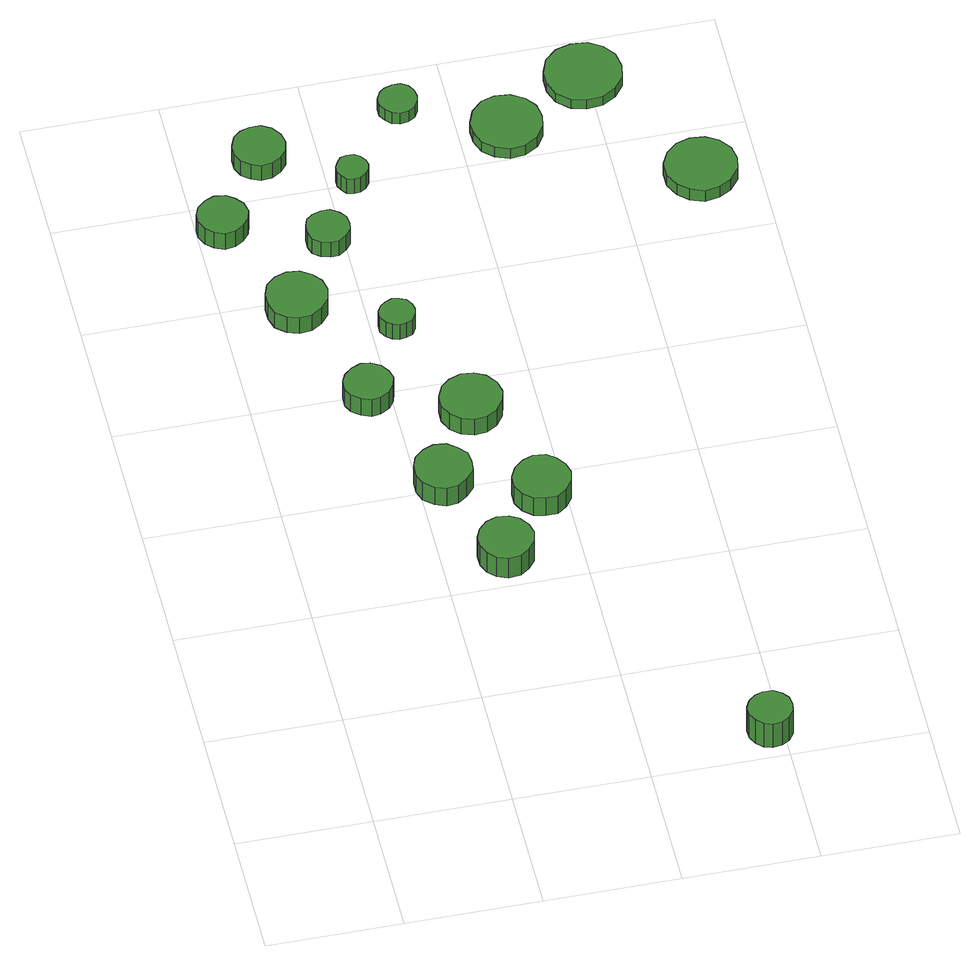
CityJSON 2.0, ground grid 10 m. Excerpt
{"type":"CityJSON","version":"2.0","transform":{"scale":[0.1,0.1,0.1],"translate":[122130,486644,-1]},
"CityObjects":{
"tree1":{"type":"SolitaryVegetationObject","attributes":{"function":"something"},"geometry":[{"type":"MultiSurface","lod":"1","boundaries":[[[0,1,2,3,4,5,6,7,8,9,10,11,12,13,14]],[[15,16,17,18,19,20,21,22,23,24,25,26,27,28,29]],[[0,29,28,1]],[[1,28,27,2]],[[2,27,26,3]],[[3,26,25,4]],[[4,25,24,5]],[[5,24,23,6]],[[6,23,22,7]],[[7,22,21,8]],[[8,21,20,9]],[[9,20,19,10]],[[10,19,18,11]],[[11,18,17,12]],[[12,17,16,13]],[[13,16,15,14]],[[14,15,29,0]]]}]},
"tree2":{"type":"SolitaryVegetationObject","attributes":{"function":"something"},"geometry":[{"type":"MultiSurface","lod":"1","boundaries":[[[30,31,32,33,34,35,36,37,38,39,40,41,42,43,44]],[[45,46,47,48,49,50,51,52,53,54,55,56,57,58,59]],[[30,59,58,31]],[[31,58,57,32]],[[32,57,56,33]],[[33,56,55,34]],[[34,55,54,35]],[[35,54,53,36]],[[36,53,52,37]],[[37,52,51,38]],[[38,51,50,39]],[[39,50,49,40]],[[40,49,48,41]],[[41,48,47,42]],[[42,47,46,43]],[[43,46,45,44]],[[44,45,59,30]]]}]},
"tree3":{"type":"SolitaryVegetationObject","attributes":{"function":"something"},"geometry":[{"type":"MultiSurface","lod":"1","boundaries":[[[60,61,62,63,64,65,66,67,68,69,70,71,72,73,74]],[[75,76,77,78,79,80,81,82,83,84,85,86,87,88,89]],[[60,89,88,61]],[[61,88,87,62]],[[62,87,86,63]],[[63,86,85,64]],[[64,85,84,65]],[[65,84,83,66]],[[66,83,82,67]],[[67,82,81,68]],[[68,81,80,69]],[[69,80,79,70]],[[70,79,78,71]],[[71,78,77,72]],[[72,77,76,73]],[[73,76,75,74]],[[74,75,89,60]]]}]},
"tree4":{"type":"SolitaryVegetationObject","attributes":{"function":"something"},"geometry":[{"type":"MultiSurface","lod":"1","boundaries":[[[90,91,92,93,94,95,96,97,98,99,100,101,102,103,104]],[[105,106,107,108,109,110,111,112,113,114,115,116,117,118,119]],[[90,119,118,91]],[[91,118,117,92]],[[92,117,116,93]],[[93,116,115,94]],[[94,115,114,95]],[[95,114,113,96]],[[96,113,112,97]],[[97,112,111,98]],[[98,111,110,99]],[[99,110,109,100]],[[100,109,108,101]],[[101,108,107,102]],[[102,107,106,103]],[[103,106,105,104]],[[104,105,119,90]]]}]},
"tree5":{"type":"SolitaryVegetationObject","attributes":{"function":"something"},"geometry":[{"type":"MultiSurface","lod":"1","boundaries":[[[120,121,122,123,124,125,126,127,128,129,130,131,132,133,134]],[[135,136,137,138,139,140,141,142,143,144,145,146,147,148,149]],[[120,149,148,121]],[[121,148,147,122]],[[122,147,146,123]],[[123,146,145,124]],[[124,145,144,125]],[[125,144,143,126]],[[126,143,142,127]],[[127,142,141,128]],[[128,141,140,129]],[[129,140,139,130]],[[130,139,138,131]],[[131,138,137,132]],[[132,137,136,133]],[[133,136,135,134]],[[134,135,149,120]]]}]},
"tree6":{"type":"SolitaryVegetationObject","attributes":{"function":"something"},"geometry":[{"type":"MultiSurface","lod":"1","boundaries":[[[150,151,152,153,154,155,156,157,158,159,160,161,162,163,164]],[[165,166,167,168,169,170,171,172,173,174,175,176,177,178,179]],[[150,179,178,151]],[[151,178,177,152]],[[152,177,176,153]],[[153,176,175,154]],[[154,175,174,155]],[[155,174,173,156]],[[156,173,172,157]],[[157,172,171,158]],[[158,171,170,159]],[[159,170,169,160]],[[160,169,168,161]],[[161,168,167,162]],[[162,167,166,163]],[[163,166,165,164]],[[164,165,179,150]]]}]},
"tree7":{"type":"SolitaryVegetationObject","attributes":{"function":"something"},"geometry":[{"type":"MultiSurface","lod":"1","boundaries":[[[180,181,182,183,184,185,186,187,188,189,190,191,192,193,194]],[[195,196,197,198,199,200,201,202,203,204,205,206,207,208,209]],[[180,209,208,181]],[[181,208,207,182]],[[182,207,206,183]],[[183,206,205,184]],[[184,205,204,185]],[[185,204,203,186]],[[186,203,202,187]],[[187,202,201,188]],[[188,201,200,189]],[[189,200,199,190]],[[190,199,198,191]],[[191,198,197,192]],[[192,197,196,193]],[[193,196,195,194]],[[194,195,209,180]]]}]},
"tree8":{"type":"SolitaryVegetationObject","attributes":{"function":"something"},"geometry":[{"type":"MultiSurface","lod":"1","boundaries":[[[210,211,212,213,214,215,216,217,218,219,220,221,222,223,224]],[[225,226,227,228,229,230,231,232,233,234,235,236,237,238,239]],[[210,239,238,211]],[[211,238,237,212]],[[212,237,236,213]],[[213,236,235,214]],[[214,235,234,215]],[[215,234,233,216]],[[216,233,232,217]],[[217,232,231,218]],[[218,231,230,219]],[[219,230,229,220]],[[220,229,228,221]],[[221,228,227,222]],[[222,227,226,223]],[[223,226,225,224]],[[224,225,239,210]]]}]},
"tree9":{"type":"SolitaryVegetationObject","attributes":{"function":"something"},"geometry":[{"type":"MultiSurface","lod":"1","boundaries":[[[240,241,242,243,244,245,246,247,248,249,250,251,252,253,254]],[[255,256,257,258,259,260,261,262,263,264,265,266,267,268,269]],[[240,269,268,241]],[[241,268,267,242]],[[242,267,266,243]],[[243,266,265,244]],[[244,265,264,245]],[[245,264,263,246]],[[246,263,262,247]],[[247,262,261,248]],[[248,261,260,249]],[[249,260,259,250]],[[250,259,258,251]],[[251,258,257,252]],[[252,257,256,253]],[[253,256,255,254]],[[254,255,269,240]]]}]},
"tree10":{"type":"SolitaryVegetationObject","attributes":{"function":"something"},"geometry":[{"type":"MultiSurface","lod":"1","boundaries":[[[270,271,272,273,274,275,276,277,278,279,280,281,282,283,284]],[[285,286,287,288,289,290,291,292,293,294,295,296,297,298,299]],[[270,299,298,271]],[[271,298,297,272]],[[272,297,296,273]],[[273,296,295,274]],[[274,295,294,275]],[[275,294,293,276]],[[276,293,292,277]],[[277,292,291,278]],[[278,291,290,279]],[[279,290,289,280]],[[280,289,288,281]],[[281,288,287,282]],[[282,287,286,283]],[[283,286,285,284]],[[284,285,299,270]]]}]},
"tree11":{"type":"SolitaryVegetationObject","attributes":{"function":"something"},"geometry":[{"type":"MultiSurface","lod":"1","boundaries":[[[300,301,302,303,304,305,306,307,308,309,310,311,312,313,314]],[[315,316,317,318,319,320,321,322,323,324,325,326,327,328,329]],[[300,329,328,301]],[[301,328,327,302]],[[302,327,326,303]],[[303,326,325,304]],[[304,325,324,305]],[[305,324,323,306]],[[306,323,322,307]],[[307,322,321,308]],[[308,321,320,309]],[[309,320,319,310]],[[310,319,318,311]],[[311,318,317,312]],[[312,317,316,313]],[[313,316,315,314]],[[314,315,329,300]]]}]},
"tree12":{"type":"SolitaryVegetationObject","attributes":{"function":"something"},"geometry":[{"type":"MultiSurface","lod":"1","boundaries":[[[330,331,332,333,334,335,336,337,338,339,340,341,342,343,344]],[[345,346,347,348,349,350,351,352,353,354,355,356,357,358,359]],[[330,359,358,331]],[[331,358,357,332]],[[332,357,356,333]],[[333,356,355,334]],[[334,355,354,335]],[[335,354,353,336]],[[336,353,352,337]],[[337,352,351,338]],[[338,351,350,339]],[[339,350,349,340]],[[340,349,348,341]],[[341,348,347,342]],[[342,347,346,343]],[[343,346,345,344]],[[344,345,359,330]]]}]},
"tree13":{"type":"SolitaryVegetationObject","attributes":{"function":"something"},"geometry":[{"type":"MultiSurface","lod":"1","boundaries":[[[360,361,362,363,364,365,366,367,368,369,370,371,372,373,374]],[[375,376,377,378,379,380,381,382,383,384,385,386,387,388,389]],[[360,389,388,361]],[[361,388,387,362]],[[362,387,386,363]],[[363,386,385,364]],[[364,385,384,365]],[[365,384,383,366]],[[366,383,382,367]],[[367,382,381,368]],[[368,381,380,369]],[[369,380,379,370]],[[370,379,378,371]],[[371,378,377,372]],[[372,377,376,373]],[[373,376,375,374]],[[374,375,389,360]]]}]},
"tree14":{"type":"SolitaryVegetationObject","attributes":{"function":"something"},"geometry":[{"type":"MultiSurface","lod":"1","boundaries":[[[390,391,392,393,394,395,396,397,398,399,400,401,402,403,404]],[[405,406,407,408,409,410,411,412,413,414,415,416,417,418,419]],[[390,419,418,391]],[[391,418,417,392]],[[392,417,416,393]],[[393,416,415,394]],[[394,415,414,395]],[[395,414,413,396]],[[396,413,412,397]],[[397,412,411,398]],[[398,411,410,399]],[[399,410,409,400]],[[400,409,408,401]],[[401,408,407,402]],[[402,407,406,403]],[[403,406,405,404]],[[404,405,419,390]]]}]},
"tree15":{"type":"SolitaryVegetationObject","attributes":{"function":"something"},"geometry":[{"type":"MultiSurface","lod":"1","boundaries":[[[420,421,422,423,424,425,426,427,428,429,430,431,432,433,434]],[[435,436,437,438,439,440,441,442,443,444,445,446,447,448,449]],[[420,449,448,421]],[[421,448,447,422]],[[422,447,446,423]],[[423,446,445,424]],[[424,445,444,425]],[[425,444,443,426]],[[426,443,442,427]],[[427,442,441,428]],[[428,441,440,429]],[[429,440,439,430]],[[430,439,438,431]],[[431,438,437,432]],[[432,437,436,433]],[[433,436,435,434]],[[434,435,449,420]]]}]},
"tree16":{"type":"SolitaryVegetationObject","attributes":{"function":"something"},"geometry":[{"type":"MultiSurface","lod":"1","boundaries":[[[450,451,452,453,454,455,456,457,458,459,460,461,462,463,464]],[[465,466,467,468,469,470,471,472,473,474,475,476,477,478,479]],[[450,479,478,451]],[[451,478,477,452]],[[452,477,476,453]],[[453,476,475,454]],[[454,475,474,455]],[[455,474,473,456]],[[456,473,472,457]],[[457,472,471,458]],[[458,471,470,459]],[[459,470,469,460]],[[460,469,468,461]],[[461,468,467,462]],[[462,467,466,463]],[[463,466,465,464]],[[464,465,479,450]]]}]}
},
"vertices":[
[37,574,26],[35,582,26],[30,588,26],[24,592,26],[16,593,26],[9,590,26],[3,585,26],[0,578,26],[0,571,26],[3,564,26],[9,559,26],[16,556,26],[24,557,26],[30,561,26],[35,567,26],[35,567,10],[30,561,10],[24,557,10],[16,556,10],[9,559,10],[3,564,10],[0,571,10],[0,578,10],[3,585,10],[9,590,10],[16,593,10],[24,592,10],[30,588,10],[35,582,10],[37,574,10],
[75,489,26],[73,498,26],[67,505,26],[59,510,26],[50,511,26],[41,508,26],[34,502,26],[31,493,26],[31,484,26],[34,475,26],[41,469,26],[50,466,26],[59,467,26],[67,472,26],[73,479,26],[73,479,10],[67,472,10],[59,467,10],[50,466,10],[41,469,10],[34,475,10],[31,484,10],[31,493,10],[34,502,10],[41,508,10],[50,511,10],[59,510,10],[67,505,10],[73,498,10],[75,489,10],
[102,396,26],[100,403,26],[96,409,26],[89,413,26],[82,414,26],[75,411,26],[69,406,26],[66,400,26],[66,392,26],[69,386,26],[75,381,26],[82,378,26],[89,379,26],[96,383,26],[100,389,26],[100,389,9],[96,383,9],[89,379,9],[82,378,9],[75,381,9],[69,386,9],[66,392,9],[66,400,9],[69,406,9],[75,411,9],[82,414,9],[89,413,9],[96,409,9],[100,403,9],[102,396,9],
[138,305,27],[137,313,27],[131,320,27],[124,325,27],[115,326,27],[107,323,27],[100,317,27],[97,309,27],[97,300,27],[100,292,27],[107,286,27],[115,283,27],[124,284,27],[131,289,27],[137,296,27],[137,296,9],[131,289,9],[124,284,9],[115,283,9],[107,286,9],[100,292,9],[97,300,9],[97,309,9],[100,317,9],[107,323,9],[115,326,9],[124,325,9],[131,320,9],[137,313,9],[138,305,9],
[166,228,28],[164,236,28],[159,243,28],[152,247,28],[143,248,28],[135,245,28],[129,239,28],[126,232,28],[126,223,28],[129,216,28],[135,210,28],[143,207,28],[152,208,28],[159,213,28],[164,219,28],[164,219,8],[159,213,8],[152,208,8],[143,207,8],[135,210,8],[129,216,8],[126,223,8],[126,232,8],[129,239,8],[135,245,8],[143,248,8],[152,247,8],[159,243,8],[164,236,8],[166,228,8],
[77,634,25],[75,642,25],[70,649,25],[63,653,25],[55,653,25],[48,651,25],[42,646,25],[39,638,25],[39,630,25],[42,623,25],[48,618,25],[55,615,25],[63,616,25],[70,620,25],[75,626,25],[75,626,10],[70,620,10],[63,616,10],[55,615,10],[48,618,10],[42,623,10],[39,630,10],[39,638,10],[42,646,10],[48,651,10],[55,653,10],[63,653,10],[70,649,10],[75,642,10],[77,634,10],
[104,548,25],[103,555,25],[99,560,25],[93,564,25],[87,564,25],[80,562,25],[75,558,25],[73,552,25],[73,545,25],[75,539,25],[80,535,25],[87,533,25],[93,533,25],[99,537,25],[103,542,25],[103,542,10],[99,537,10],[93,533,10],[87,533,10],[80,535,10],[75,539,10],[73,545,10],[73,552,10],[75,558,10],[80,562,10],[87,564,10],[93,564,10],[99,560,10],[103,555,10],[104,548,10],
[131,458,25],[130,463,25],[127,468,25],[122,470,25],[117,471,25],[112,469,25],[108,466,25],[105,461,25],[105,455,25],[108,450,25],[112,447,25],[117,445,25],[122,446,25],[127,448,25],[130,453,25],[130,453,10],[127,448,10],[122,446,10],[117,445,10],[112,447,10],[108,450,10],[105,455,10],[105,461,10],[108,466,10],[112,469,10],[117,471,10],[122,470,10],[127,468,10],[130,463,10],[131,458,10],
[174,368,25],[172,377,25],[166,385,25],[158,389,25],[149,390,25],[140,387,25],[133,381,25],[129,372,25],[129,363,25],[133,354,25],[140,348,25],[149,345,25],[158,346,25],[166,351,25],[172,359,25],[172,359,9],[166,351,9],[158,346,9],[149,345,9],[140,348,9],[133,354,9],[129,363,9],[129,372,9],[133,381,9],[140,387,9],[149,390,9],[158,389,9],[166,385,9],[172,377,9],[174,368,9],
[204,280,27],[202,288,27],[197,295,27],[190,300,27],[181,301,27],[173,298,27],[166,292,27],[162,284,27],[162,275,27],[166,267,27],[173,261,27],[181,259,27],[190,259,27],[197,264,27],[202,271,27],[202,271,9],[197,264,9],[190,259,9],[181,259,9],[173,261,9],[166,267,9],[162,275,9],[162,284,9],[166,292,9],[173,298,9],[181,301,9],[190,300,9],[197,295,9],[202,288,9],[204,280,9],
[129,600,25],[128,605,25],[125,609,25],[121,612,25],[116,612,25],[111,611,25],[108,607,25],[106,603,25],[106,598,25],[108,594,25],[111,590,25],[116,589,25],[121,589,25],[125,592,25],[128,596,25],[128,596,10],[125,592,10],[121,589,10],[116,589,10],[111,590,10],[108,594,10],[106,598,10],[106,603,10],[108,607,10],[111,611,10],[116,612,10],[121,612,10],[125,609,10],[128,605,10],[129,600,10],
[307,25,31],[306,32,31],[302,37,31],[296,41,31],[289,41,31],[283,39,31],[278,35,31],[275,29,31],[275,22,31],[278,16,31],[283,11,31],[289,9,31],[296,10,31],[302,13,31],[306,19,31],[306,19,7],[302,13,7],[296,10,7],[289,9,7],[283,11,7],[278,16,7],[275,22,7],[275,29,7],[278,35,7],[283,39,7],[289,41,7],[296,41,7],[302,37,7],[306,32,7],[307,25,7],
[177,660,22],[176,666,22],[173,671,22],[168,674,22],[162,674,22],[156,672,22],[152,669,22],[149,663,22],[149,657,22],[152,652,22],[156,648,22],[162,646,22],[168,647,22],[173,650,22],[176,655,22],[176,655,11],[173,650,11],[168,647,11],[162,646,11],[156,648,11],[152,652,11],[149,657,11],[149,663,11],[152,669,11],[156,672,11],[162,674,11],[168,674,11],[173,671,11],[176,666,11],[177,660,11],
[259,623,21],[257,634,21],[251,642,21],[241,648,21],[230,649,21],[220,646,21],[212,638,21],[208,628,21],[208,618,21],[212,608,21],[220,601,21],[230,597,21],[241,598,21],[251,604,21],[257,613,21],[257,613,11],[251,604,11],[241,598,11],[230,597,11],[220,601,11],[212,608,11],[208,618,11],[208,628,11],[212,638,11],[220,646,11],[230,649,11],[241,648,11],[251,642,11],[257,634,11],[259,623,11],
[324,659,20],[322,671,20],[315,680,20],[305,686,20],[293,687,20],[282,684,20],[273,676,20],[269,665,20],[269,654,20],[273,643,20],[282,635,20],[293,632,20],[305,633,20],[315,639,20],[322,648,20],[322,648,11],[315,639,11],[305,633,11],[293,632,11],[282,635,11],[273,643,11],[269,654,11],[269,665,11],[273,676,11],[282,684,11],[293,687,11],[305,686,11],[315,680,11],[322,671,11],[324,659,11],
[384,554,21],[382,565,21],[375,574,21],[366,579,21],[355,580,21],[345,577,21],[337,570,21],[332,560,21],[332,549,21],[337,539,21],[345,532,21],[355,528,21],[366,530,21],[375,535,21],[382,544,21],[382,544,10],[375,535,10],[366,530,10],[355,528,10],[345,532,10],[337,539,10],[332,549,10],[332,560,10],[337,570,10],[345,577,10],[355,580,10],[366,579,10],[375,574,10],[382,565,10],[384,554,10]
]}
